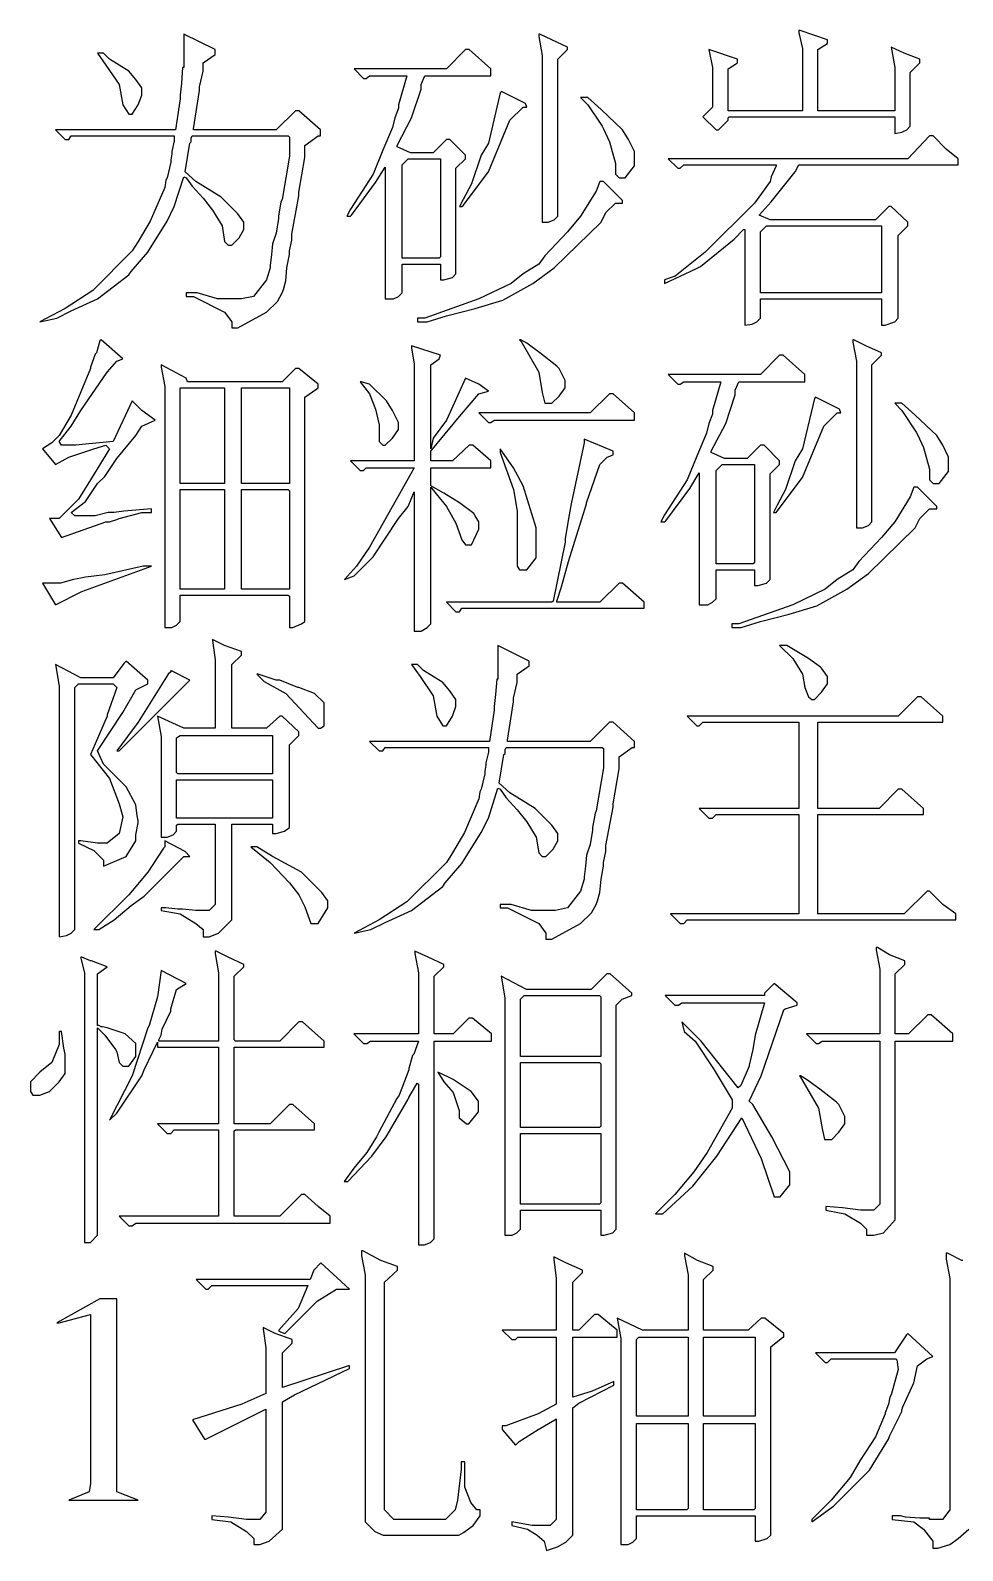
# Model space of a CAD drawing. Extents: x 94 to 452, y -72 to 1042.
# Drawn here: x 400.88 to 411.55, y 356.56 to 373.96 of the extents above; entities that cross this region are included whole.
import ezdxf

# ---------------------------------------------------------------- set-up
doc = ezdxf.new("R2010")
doc.units = 0
doc.header["$MEASUREMENT"] = 0
doc.layers.add('TREE_LAYER', color=7, linetype='Continuous')

msp = doc.modelspace()

# ---------------------------------------------------------------- linework, layer by layer
at = {"layer": 'TREE_LAYER', "elevation": 1017}
for points in [[(402.633025, 373.920105), (402.633025, 373.920105), (402.633025, 373.535791), (402.619299, 373.535791), (402.605574, 373.357359), (402.591848, 373.220105), (402.591848, 373.178928), (402.536946, 372.822065), (401.164397, 372.822065), (401.274201, 372.712261), (401.315378, 372.712261), (401.342829, 372.753438), (402.523221, 372.753438), (402.523221, 372.739712), (402.523221, 372.739712), (402.523221, 372.698536), (402.49577, 372.575006), (402.49577, 372.547555), (402.482044, 372.478928), (402.482044, 372.451477), (402.440868, 372.273046), (402.427142, 372.245595), (402.413417, 372.163242), (402.248711, 371.778928), (402.111456, 371.545595), (402.042829, 371.435791), (401.589888, 370.98285), (401.274201, 370.776967), (400.985966, 370.625987), (401.178123, 370.667163), (401.342829, 370.749516), (401.644789, 370.886771), (402.001652, 371.161281), (402.029103, 371.202457), (402.22126, 371.422065), (402.440868, 371.778928), (402.523221, 371.943634), (402.633025, 372.286771), (402.660476, 372.273046), (402.729103, 372.176967), (402.852633, 372.039712), (402.962437, 371.902457), (403.07224, 371.724026), (403.099691, 371.545595), (403.140868, 371.504418), (403.182044, 371.504418), (403.264397, 371.586771), (403.319299, 371.68285), (403.319299, 371.765203), (403.250672, 371.861281), (403.058515, 372.053438), (402.77028, 372.231869), (402.64675, 372.341673), (402.701652, 372.671085), (402.715378, 372.68481), (402.715378, 372.725987), (402.729103, 372.753438), (403.827142, 372.753438), (403.840868, 372.739712), (403.840868, 372.520105), (403.758515, 372.025987), (403.744789, 371.998536), (403.717339, 371.83383), (403.717339, 371.806379), (403.689888, 371.641673), (403.648711, 371.518144), (403.634986, 371.394614), (403.62126, 371.271085), (403.62126, 371.243634), (403.580084, 371.106379), (403.429103, 370.914222), (403.291848, 370.886771), (403.264397, 370.886771), (403.017339, 370.886771), (402.784005, 370.955399), (402.660476, 370.955399), (402.660476, 370.914222), (402.742829, 370.914222), (403.099691, 370.735791), (403.182044, 370.625987), (403.182044, 370.557359), (403.250672, 370.557359), (403.580084, 370.735791), (403.703613, 370.85932), (403.758515, 370.955399), (403.77224, 370.996575), (403.799691, 371.092654), (403.813417, 371.243634), (403.840868, 371.394614), (403.840868, 371.435791), (403.868319, 371.55932), (403.868319, 371.627948), (403.950672, 372.067163), (403.950672, 372.10834), (404.019299, 372.506379), (404.019299, 372.643634), (404.17028, 372.753438), (404.197731, 372.753438), (404.197731, 372.822065), (403.950672, 373.041673), (403.909495, 373.041673), (403.689888, 372.822065), (402.742829, 372.822065), (402.742829, 372.835791), (402.811456, 373.275006), (402.811456, 373.316183), (402.852633, 373.494614), (402.852633, 373.590693), (402.989888, 373.686771), (402.989888, 373.700497), (402.989888, 373.741673), (402.633025, 373.920105), (402.633025, 373.920105)], [(406.70915, 373.920105), (406.695425, 373.920105), (406.695425, 373.892654), (406.736601, 373.673046), (406.736601, 371.765203), (406.805229, 371.765203), (406.873856, 371.792654), (406.915033, 371.83383), (406.915033, 373.631869), (407.024837, 373.741673), (407.024837, 373.769124), (406.846405, 373.851477), (406.70915, 373.920105), (406.70915, 373.920105)], [(409.687237, 373.961281), (409.673511, 373.961281), (409.673511, 373.93383), (409.714688, 373.755399), (409.714688, 373.041673), (409.700962, 373.041673), (408.877433, 373.041673), (408.863707, 373.041673), (408.863707, 373.522065), (408.973511, 373.590693), (408.973511, 373.590693), (408.973511, 373.631869), (408.644099, 373.741673), (408.685276, 373.535791), (408.685276, 373.08285), (408.575472, 372.973046), (408.726452, 372.822065), (408.753903, 372.822065), (408.863707, 372.931869), (408.863707, 372.95932), (408.877433, 372.973046), (410.77155, 372.973046), (410.77155, 372.95932), (410.77155, 372.780889), (410.853903, 372.794614), (410.908805, 372.822065), (410.949982, 372.863242), (410.949982, 373.480889), (411.059786, 373.590693), (411.059786, 373.631869), (410.881354, 373.700497), (410.730374, 373.769124), (410.77155, 373.535791), (410.77155, 373.041673), (410.77155, 373.041673), (409.893119, 373.041673), (409.893119, 373.041673), (409.893119, 373.741673), (410.002923, 373.810301), (410.002923, 373.810301), (410.002923, 373.851477), (409.687237, 373.961281), (409.687237, 373.961281)], [(401.713417, 373.700497), (401.644789, 373.700497), (401.740868, 373.563242), (401.891848, 373.343634), (401.933025, 373.110301), (402.001652, 373.000497), (402.042829, 373.000497), (402.111456, 373.110301), (402.152633, 373.220105), (402.152633, 373.302457), (402.084005, 373.398536), (402.001652, 373.494614), (401.782044, 373.631869), (401.713417, 373.700497), (401.713417, 373.700497)], [(405.899346, 373.741673), (405.85817, 373.741673), (405.638562, 373.522065), (404.581699, 373.522065), (404.691503, 373.412261), (404.718954, 373.412261), (404.760131, 373.439712), (405.185621, 373.439712), (405.185621, 373.439712), (405.089542, 373.110301), (405.089542, 373.069124), (405.048366, 372.95932), (405.020915, 372.849516), (404.911111, 372.588732), (404.801307, 372.314222), (404.540523, 371.916183), (404.499346, 371.83383), (404.499346, 371.83383), (404.540523, 371.83383), (404.554248, 371.847555), (404.828758, 372.218144), (404.938562, 372.396575), (404.938562, 372.396575), (404.938562, 370.886771), (405.034641, 370.886771), (405.089542, 370.914222), (405.130719, 370.955399), (405.130719, 371.28481), (405.130719, 371.28481), (405.556209, 371.28481), (405.569935, 371.28481), (405.569935, 371.106379), (405.611111, 371.106379), (405.70719, 371.13383), (405.748366, 371.175006), (405.748366, 372.38285), (405.85817, 372.492654), (405.85817, 372.53383), (405.679739, 372.712261), (405.638562, 372.712261), (405.487582, 372.561281), (405.226797, 372.561281), (405.075817, 372.629908), (405.075817, 372.643634), (405.240523, 372.95932), (405.350327, 373.288732), (405.350327, 373.343634), (405.391503, 373.439712), (406.146405, 373.439712), (406.146405, 373.522065), (405.899346, 373.741673), (405.899346, 373.741673)], [(406.269935, 373.261281), (406.256209, 373.247555), (406.118954, 372.671085), (406.036601, 372.53383), (405.926797, 372.204418), (405.830719, 372.025987), (405.789542, 371.943634), (405.816993, 371.943634), (405.830719, 371.957359), (406.118954, 372.341673), (406.366013, 372.931869), (406.516993, 373.08285), (406.55817, 373.08285), (406.544444, 373.124026), (406.269935, 373.261281), (406.269935, 373.261281)], [(407.25817, 373.192654), (407.175817, 373.192654), (407.25817, 373.110301), (407.422876, 372.863242), (407.436601, 372.835791), (407.505229, 372.68481), (407.573856, 372.437752), (407.573856, 372.314222), (407.615033, 372.273046), (407.68366, 372.273046), (407.793464, 372.410301), (407.793464, 372.575006), (407.724837, 372.712261), (407.656209, 372.822065), (407.40915, 373.055399), (407.25817, 373.192654), (407.25817, 373.192654)], [(411.210766, 372.753438), (411.16959, 372.753438), (410.922531, 372.492654), (408.177433, 372.492654), (408.287237, 372.38285), (408.314688, 372.38285), (408.355864, 372.424026), (409.412727, 372.424026), (409.412727, 372.410301), (409.357825, 372.286771), (409.344099, 372.231869), (409.165668, 371.98481), (408.602923, 371.422065), (408.259786, 371.147555), (408.136256, 371.106379), (408.136256, 371.065203), (408.493119, 371.229908), (408.548021, 371.257359), (408.932335, 371.573046), (409.042139, 371.68285), (409.055864, 371.68285), (409.055864, 370.58481), (409.138217, 370.598536), (409.193119, 370.625987), (409.234295, 370.667163), (409.234295, 370.873046), (409.234295, 370.886771), (410.62057, 370.886771), (410.62057, 370.873046), (410.62057, 370.58481), (410.661746, 370.58481), (410.77155, 370.625987), (410.812727, 370.667163), (410.812727, 371.614222), (410.922531, 371.724026), (410.922531, 371.765203), (410.730374, 371.943634), (410.702923, 371.943634), (410.551943, 371.792654), (409.344099, 371.792654), (409.22057, 371.847555), (409.357825, 371.998536), (409.632335, 372.341673), (409.673511, 372.424026), (411.499001, 372.424026), (411.499001, 372.492654), (411.361746, 372.602457), (411.210766, 372.753438), (411.210766, 372.753438)], [(405.199346, 372.492654), (405.199346, 372.492654), (405.556209, 372.492654), (405.569935, 372.492654), (405.569935, 371.367163), (405.556209, 371.353438), (405.130719, 371.353438), (405.130719, 371.367163), (405.130719, 372.424026), (405.199346, 372.492654), (405.199346, 372.492654)], [(407.436601, 372.231869), (407.395425, 372.231869), (407.354248, 372.122065), (407.175817, 371.83383), (407.024837, 371.655399), (406.764052, 371.380889), (406.695425, 371.28481), (406.516993, 371.175006), (406.379739, 371.065203), (406.00915, 370.886771), (405.391503, 370.667163), (405.30915, 370.667163), (405.30915, 370.625987), (405.418954, 370.625987), (405.638562, 370.694614), (405.967974, 370.776967), (406.28366, 370.873046), (406.626797, 371.065203), (406.873856, 371.243634), (407.40915, 371.765203), (407.464052, 371.875006), (407.573856, 371.98481), (407.656209, 371.98481), (407.656209, 372.012261), (407.436601, 372.231869), (407.436601, 372.231869)], [(409.302923, 371.724026), (409.302923, 371.724026), (410.62057, 371.724026), (410.62057, 371.724026), (410.62057, 370.955399), (410.62057, 370.955399), (409.234295, 370.955399), (409.234295, 370.955399), (409.234295, 371.655399), (409.302923, 371.724026), (409.302923, 371.724026)], [(401.685966, 370.420105), (401.67224, 370.406379), (401.631064, 370.269124), (401.617339, 370.255399), (401.562437, 370.104418), (401.562437, 370.090693), (401.342829, 369.555399), (401.205574, 369.322065), (401.123221, 369.239712), (401.013417, 369.171085), (401.164397, 368.992654), (401.315378, 369.075006), (401.603613, 369.171085), (401.740868, 369.212261), (401.782044, 369.171085), (401.562437, 368.814222), (401.425182, 368.594614), (401.205574, 368.375006), (401.09577, 368.375006), (401.233025, 368.155399), (401.740868, 368.33383), (401.782044, 368.33383), (401.864397, 368.361281), (401.891848, 368.375006), (402.152633, 368.443634), (402.262437, 368.443634), (402.262437, 368.48481), (401.94675, 368.457359), (401.94675, 368.457359), (401.836946, 368.443634), (401.836946, 368.443634), (401.768319, 368.443634), (401.617339, 368.402457), (401.384005, 368.402457), (401.342829, 368.443634), (401.507535, 368.567163), (401.644789, 368.773046), (401.727142, 368.855399), (401.864397, 369.061281), (402.084005, 369.322065), (402.152633, 369.431869), (402.303613, 369.500497), (402.152633, 369.610301), (402.042829, 369.720105), (401.823221, 369.253438), (401.507535, 369.225987), (401.507535, 369.225987), (401.397731, 369.212261), (401.397731, 369.212261), (401.233025, 369.212261), (401.205574, 369.253438), (401.342829, 369.431869), (401.452633, 369.610301), (401.754593, 370.049516), (401.864397, 370.173046), (401.933025, 370.200497), (401.685966, 370.420105), (401.685966, 370.420105)], [(406.489542, 370.420105), (406.475817, 370.420105), (406.489542, 370.406379), (406.695425, 370.049516), (406.736601, 369.816183), (406.764052, 369.692654), (406.777778, 369.692654), (406.846405, 369.692654), (406.928758, 369.775006), (406.997386, 369.871085), (406.997386, 369.953438), (406.928758, 370.090693), (406.901307, 370.118144), (406.70915, 370.269124), (406.55817, 370.378928), (406.489542, 370.420105), (406.489542, 370.420105)], [(410.304884, 370.420105), (410.291158, 370.420105), (410.291158, 370.392654), (410.332335, 370.173046), (410.332335, 368.265203), (410.400962, 368.265203), (410.46959, 368.292654), (410.510766, 368.33383), (410.510766, 370.131869), (410.62057, 370.241673), (410.62057, 370.269124), (410.442139, 370.351477), (410.304884, 370.420105), (410.304884, 370.420105)], [(405.240523, 370.351477), (405.240523, 370.351477), (405.240523, 370.324026), (405.267974, 370.145595), (405.267974, 369.03383), (405.267974, 369.03383), (404.540523, 369.03383), (404.650327, 368.924026), (404.691503, 368.924026), (404.718954, 368.951477), (405.267974, 368.951477), (405.267974, 368.951477), (404.760131, 368.045595), (404.60915, 367.825987), (404.471895, 367.675006), (404.581699, 367.716183), (404.801307, 367.935791), (405.089542, 368.375006), (405.199346, 368.512261), (405.267974, 368.676967), (405.267974, 368.676967), (405.267974, 367.08481), (405.350327, 367.08481), (405.418954, 367.125987), (405.460131, 367.167163), (405.460131, 368.731869), (405.460131, 368.731869), (405.473856, 368.718144), (405.638562, 368.512261), (405.748366, 368.320105), (405.816993, 368.127948), (405.85817, 368.073046), (405.926797, 368.073046), (406.00915, 368.251477), (406.00915, 368.33383), (405.967974, 368.402457), (405.954248, 368.429908), (405.789542, 368.553438), (405.611111, 368.663242), (405.460131, 368.745595), (405.460131, 368.951477), (405.460131, 368.951477), (406.146405, 368.951477), (406.146405, 369.03383), (405.940523, 369.212261), (405.899346, 369.212261), (405.70719, 369.03383), (405.460131, 369.03383), (405.460131, 369.03383), (405.460131, 369.143634), (405.789542, 369.541673), (406.00915, 369.802457), (406.118954, 369.829908), (406.00915, 369.912261), (405.85817, 369.980889), (405.638562, 369.500497), (405.487582, 369.294614), (405.460131, 369.171085), (405.460131, 369.171085), (405.460131, 370.131869), (405.556209, 370.200497), (405.569935, 370.241673), (405.240523, 370.351477), (405.240523, 370.351477)], [(409.49508, 370.241673), (409.453903, 370.241673), (409.234295, 370.022065), (408.177433, 370.022065), (408.287237, 369.912261), (408.314688, 369.912261), (408.355864, 369.939712), (408.781354, 369.939712), (408.781354, 369.939712), (408.685276, 369.610301), (408.685276, 369.569124), (408.644099, 369.45932), (408.616648, 369.349516), (408.506845, 369.088732), (408.397041, 368.814222), (408.136256, 368.416183), (408.09508, 368.33383), (408.09508, 368.33383), (408.136256, 368.33383), (408.149982, 368.347555), (408.424492, 368.718144), (408.534295, 368.896575), (408.534295, 368.896575), (408.534295, 367.386771), (408.630374, 367.386771), (408.685276, 367.414222), (408.726452, 367.455399), (408.726452, 367.78481), (408.726452, 367.78481), (409.151943, 367.78481), (409.165668, 367.78481), (409.165668, 367.606379), (409.206845, 367.606379), (409.302923, 367.63383), (409.344099, 367.675006), (409.344099, 368.88285), (409.453903, 368.992654), (409.453903, 369.03383), (409.275472, 369.212261), (409.234295, 369.212261), (409.083315, 369.061281), (408.822531, 369.061281), (408.67155, 369.129908), (408.67155, 369.143634), (408.836256, 369.45932), (408.94606, 369.788732), (408.94606, 369.843634), (408.987237, 369.939712), (409.742139, 369.939712), (409.742139, 370.022065), (409.49508, 370.241673), (409.49508, 370.241673)], [(402.37224, 370.131869), (402.37224, 370.131869), (402.37224, 370.104418), (402.413417, 369.88481), (402.413417, 367.125987), (402.49577, 367.125987), (402.550672, 367.153438), (402.591848, 367.194614), (402.591848, 367.48285), (402.591848, 367.496575), (403.827142, 367.496575), (403.840868, 367.48285), (403.840868, 367.125987), (403.882044, 367.125987), (403.978123, 367.167163), (404.019299, 367.194614), (404.019299, 369.761281), (404.156554, 369.857359), (404.17028, 369.871085), (404.17028, 369.912261), (403.950672, 370.090693), (403.909495, 370.090693), (403.758515, 369.939712), (402.674201, 369.939712), (402.660476, 369.980889), (402.37224, 370.131869), (402.37224, 370.131869)], [(402.591848, 369.871085), (402.591848, 369.871085), (403.099691, 369.871085), (403.099691, 369.871085), (403.099691, 368.773046), (403.099691, 368.773046), (402.591848, 368.773046), (402.591848, 368.773046), (402.591848, 369.871085), (402.591848, 369.871085)], [(403.291848, 369.871085), (403.291848, 369.871085), (403.827142, 369.871085), (403.840868, 369.871085), (403.840868, 368.773046), (403.827142, 368.773046), (403.291848, 368.773046), (403.291848, 368.773046), (403.291848, 369.871085), (403.291848, 369.871085)], [(404.664052, 369.939712), (404.650327, 369.939712), (404.760131, 369.802457), (404.828758, 369.624026), (404.869935, 369.445595), (404.869935, 369.253438), (404.911111, 369.212261), (404.938562, 369.212261), (405.020915, 369.294614), (405.089542, 369.390693), (405.089542, 369.473046), (405.020915, 369.610301), (404.952288, 369.720105), (404.760131, 369.912261), (404.664052, 369.939712), (404.664052, 369.939712)], [(407.546405, 369.802457), (407.505229, 369.802457), (407.285621, 369.58285), (406.00915, 369.58285), (406.118954, 369.473046), (406.146405, 369.473046), (406.187582, 369.500497), (407.793464, 369.500497), (407.793464, 369.58285), (407.546405, 369.802457), (407.546405, 369.802457)], [(409.865668, 369.761281), (409.851943, 369.747555), (409.714688, 369.171085), (409.632335, 369.03383), (409.522531, 368.704418), (409.426452, 368.525987), (409.385276, 368.443634), (409.412727, 368.443634), (409.426452, 368.457359), (409.714688, 368.841673), (409.961746, 369.431869), (410.112727, 369.58285), (410.153903, 369.58285), (410.140178, 369.624026), (409.865668, 369.761281), (409.865668, 369.761281)], [(410.853903, 369.692654), (410.77155, 369.692654), (410.853903, 369.610301), (411.018609, 369.363242), (411.032335, 369.335791), (411.100962, 369.18481), (411.16959, 368.937752), (411.16959, 368.814222), (411.210766, 368.773046), (411.279394, 368.773046), (411.389197, 368.910301), (411.389197, 369.075006), (411.32057, 369.212261), (411.251943, 369.322065), (411.004884, 369.555399), (410.853903, 369.692654), (410.853903, 369.692654)], [(407.216993, 369.280889), (407.216993, 369.280889), (407.216993, 369.239712), (407.066013, 368.539712), (407.038562, 368.375006), (406.997386, 368.141673), (406.997386, 368.100497), (406.860131, 367.427948), (406.846405, 367.414222), (405.638562, 367.414222), (405.748366, 367.304418), (405.789542, 367.304418), (405.816993, 367.345595), (407.903268, 367.345595), (407.903268, 367.414222), (407.656209, 367.63383), (407.615033, 367.63383), (407.395425, 367.414222), (406.901307, 367.414222), (406.901307, 367.427948), (406.956209, 367.592654), (407.038562, 367.880889), (407.244444, 368.539712), (407.244444, 368.553438), (407.395425, 368.992654), (407.477778, 369.075006), (407.546405, 369.102457), (407.546405, 369.143634), (407.216993, 369.280889), (407.216993, 369.280889)], [(406.256209, 369.171085), (406.256209, 369.129908), (406.40719, 368.704418), (406.448366, 368.457359), (406.448366, 367.825987), (406.475817, 367.78481), (406.55817, 367.78481), (406.667974, 367.922065), (406.667974, 368.265203), (406.516993, 368.745595), (406.40719, 368.951477), (406.256209, 369.171085), (406.256209, 369.171085)], [(408.79508, 368.992654), (408.79508, 368.992654), (409.151943, 368.992654), (409.165668, 368.992654), (409.165668, 367.867163), (409.151943, 367.853438), (408.726452, 367.853438), (408.726452, 367.867163), (408.726452, 368.924026), (408.79508, 368.992654), (408.79508, 368.992654)], [(402.591848, 368.690693), (402.591848, 368.704418), (403.099691, 368.704418), (403.099691, 368.690693), (403.099691, 367.565203), (403.099691, 367.565203), (402.591848, 367.565203), (402.591848, 367.565203), (402.591848, 368.690693), (402.591848, 368.690693)], [(403.291848, 368.690693), (403.291848, 368.704418), (403.827142, 368.704418), (403.840868, 368.690693), (403.840868, 367.565203), (403.827142, 367.565203), (403.291848, 367.565203), (403.291848, 367.565203), (403.291848, 368.690693), (403.291848, 368.690693)], [(411.032335, 368.731869), (410.991158, 368.731869), (410.949982, 368.622065), (410.77155, 368.33383), (410.62057, 368.155399), (410.359786, 367.880889), (410.291158, 367.78481), (410.112727, 367.675006), (409.975472, 367.565203), (409.604884, 367.386771), (408.987237, 367.167163), (408.904884, 367.167163), (408.904884, 367.125987), (409.014688, 367.125987), (409.234295, 367.194614), (409.563707, 367.276967), (409.879394, 367.373046), (410.222531, 367.565203), (410.46959, 367.743634), (411.004884, 368.265203), (411.059786, 368.375006), (411.16959, 368.48481), (411.251943, 368.48481), (411.251943, 368.512261), (411.032335, 368.731869), (411.032335, 368.731869)], [(402.262437, 367.825987), (402.166358, 367.825987), (401.727142, 367.729908), (401.507535, 367.702457), (401.452633, 367.688732), (401.37028, 367.675006), (401.219299, 367.63383), (401.013417, 367.63383), (401.164397, 367.386771), (401.466358, 367.537752), (402.262437, 367.825987), (402.262437, 367.825987)], [(402.962437, 366.988732), (402.962437, 366.988732), (402.962437, 366.975006), (402.989888, 366.755399), (402.989888, 365.973046), (402.989888, 365.973046), (402.633025, 365.973046), (402.331064, 366.110301), (402.37224, 365.876967), (402.37224, 364.724026), (402.440868, 364.724026), (402.509495, 364.751477), (402.550672, 364.792654), (402.550672, 364.861281), (402.564397, 364.875006), (402.989888, 364.875006), (402.989888, 364.861281), (402.989888, 363.955399), (402.92126, 363.886771), (402.77028, 363.886771), (402.77028, 363.886771), (402.619299, 363.900497), (402.564397, 363.900497), (402.427142, 363.914222), (402.413417, 363.914222), (402.37224, 363.914222), (402.37224, 363.886771), (402.591848, 363.845595), (402.77028, 363.735791), (402.852633, 363.667163), (402.852633, 363.58481), (402.92126, 363.58481), (403.031064, 363.625987), (403.182044, 363.776967), (403.182044, 364.861281), (403.182044, 364.875006), (403.648711, 364.875006), (403.648711, 364.861281), (403.648711, 364.765203), (403.689888, 364.765203), (403.785966, 364.792654), (403.840868, 364.83383), (403.840868, 365.780889), (403.950672, 365.890693), (403.950672, 365.931869), (403.758515, 366.110301), (403.731064, 366.110301), (403.580084, 365.973046), (403.182044, 365.973046), (403.182044, 365.973046), (403.182044, 366.700497), (403.291848, 366.810301), (403.291848, 366.851477), (403.099691, 366.920105), (402.962437, 366.988732), (402.962437, 366.988732)], [(406.228758, 366.920105), (406.228758, 366.920105), (406.228758, 366.535791), (406.215033, 366.535791), (406.201307, 366.357359), (406.187582, 366.220105), (406.187582, 366.178928), (406.13268, 365.822065), (404.760131, 365.822065), (404.869935, 365.712261), (404.911111, 365.712261), (404.938562, 365.753438), (406.118954, 365.753438), (406.118954, 365.739712), (406.118954, 365.739712), (406.118954, 365.698536), (406.091503, 365.575006), (406.091503, 365.547555), (406.077778, 365.478928), (406.077778, 365.451477), (406.036601, 365.273046), (406.022876, 365.245595), (406.00915, 365.163242), (405.844444, 364.778928), (405.70719, 364.545595), (405.638562, 364.435791), (405.185621, 363.98285), (404.869935, 363.776967), (404.581699, 363.625987), (404.773856, 363.667163), (404.938562, 363.749516), (405.240523, 363.886771), (405.597386, 364.161281), (405.624837, 364.202457), (405.816993, 364.422065), (406.036601, 364.778928), (406.118954, 364.943634), (406.228758, 365.286771), (406.256209, 365.273046), (406.324837, 365.176967), (406.448366, 365.039712), (406.55817, 364.902457), (406.667974, 364.724026), (406.695425, 364.545595), (406.736601, 364.504418), (406.777778, 364.504418), (406.860131, 364.586771), (406.915033, 364.68285), (406.915033, 364.765203), (406.846405, 364.861281), (406.654248, 365.053438), (406.366013, 365.231869), (406.242484, 365.341673), (406.297386, 365.671085), (406.311111, 365.68481), (406.311111, 365.725987), (406.324837, 365.753438), (407.422876, 365.753438), (407.436601, 365.739712), (407.436601, 365.520105), (407.354248, 365.025987), (407.340523, 364.998536), (407.313072, 364.83383), (407.313072, 364.806379), (407.285621, 364.641673), (407.244444, 364.518144), (407.230719, 364.394614), (407.216993, 364.271085), (407.216993, 364.243634), (407.175817, 364.106379), (407.024837, 363.914222), (406.887582, 363.886771), (406.860131, 363.886771), (406.613072, 363.886771), (406.379739, 363.955399), (406.256209, 363.955399), (406.256209, 363.914222), (406.338562, 363.914222), (406.695425, 363.735791), (406.777778, 363.625987), (406.777778, 363.557359), (406.846405, 363.557359), (407.175817, 363.735791), (407.299346, 363.85932), (407.354248, 363.955399), (407.367974, 363.996575), (407.395425, 364.092654), (407.40915, 364.243634), (407.436601, 364.394614), (407.436601, 364.435791), (407.464052, 364.55932), (407.464052, 364.627948), (407.546405, 365.067163), (407.546405, 365.10834), (407.615033, 365.506379), (407.615033, 365.643634), (407.766013, 365.753438), (407.793464, 365.753438), (407.793464, 365.822065), (407.546405, 366.041673), (407.505229, 366.041673), (407.285621, 365.822065), (406.338562, 365.822065), (406.338562, 365.835791), (406.40719, 366.275006), (406.40719, 366.316183), (406.448366, 366.494614), (406.448366, 366.590693), (406.585621, 366.686771), (406.585621, 366.700497), (406.585621, 366.741673), (406.228758, 366.920105), (406.228758, 366.920105)], [(409.536256, 366.920105), (409.453903, 366.920105), (409.604884, 366.769124), (409.714688, 366.590693), (409.742139, 366.439712), (409.783315, 366.329908), (409.824492, 366.302457), (409.851943, 366.302457), (409.934295, 366.38481), (410.002923, 366.480889), (410.002923, 366.549516), (410.002923, 366.563242), (409.934295, 366.65932), (409.92057, 366.673046), (409.783315, 366.769124), (409.536256, 366.920105), (409.536256, 366.920105)], [(401.974201, 366.741673), (401.94675, 366.714222), (401.823221, 366.549516), (401.452633, 366.549516), (401.164397, 366.700497), (401.205574, 366.453438), (401.205574, 363.58481), (401.287927, 363.598536), (401.342829, 363.625987), (401.384005, 363.667163), (401.384005, 366.439712), (401.425182, 366.480889), (401.823221, 366.480889), (401.864397, 366.439712), (401.754593, 366.124026), (401.754593, 366.110301), (401.617339, 365.794614), (401.562437, 365.671085), (401.782044, 365.396575), (401.891848, 365.10834), (401.933025, 364.957359), (401.891848, 364.765203), (401.754593, 364.655399), (401.713417, 364.655399), (401.713417, 364.655399), (401.644789, 364.655399), (401.452633, 364.68285), (401.425182, 364.68285), (401.425182, 364.655399), (401.603613, 364.573046), (401.713417, 364.463242), (401.713417, 364.394614), (401.713417, 364.394614), (401.974201, 364.504418), (402.084005, 364.68285), (402.084005, 364.751477), (402.111456, 364.888732), (402.111456, 364.916183), (402.097731, 364.971085), (402.084005, 365.094614), (401.974201, 365.300497), (401.713417, 365.561281), (401.644789, 365.712261), (401.933025, 366.151477), (402.084005, 366.412261), (402.22126, 366.480889), (402.22126, 366.522065), (401.974201, 366.741673), (401.974201, 366.741673)], [(402.482044, 366.631869), (402.482044, 366.618144), (402.454593, 366.590693), (402.111456, 366.041673), (401.864397, 365.712261), (401.891848, 365.712261), (402.701652, 366.522065), (402.482044, 366.631869), (402.482044, 366.631869)], [(403.484005, 366.590693), (403.47028, 366.590693), (403.552633, 366.50834), (403.799691, 366.371085), (404.17028, 365.973046), (404.197731, 365.973046), (404.238907, 366.000497), (404.238907, 366.261281), (404.129103, 366.371085), (403.950672, 366.439712), (403.936946, 366.439712), (403.731064, 366.522065), (403.689888, 366.522065), (403.484005, 366.590693), (403.484005, 366.590693)], [(405.30915, 366.700497), (405.240523, 366.700497), (405.336601, 366.563242), (405.487582, 366.343634), (405.528758, 366.110301), (405.597386, 366.000497), (405.638562, 366.000497), (405.70719, 366.110301), (405.748366, 366.220105), (405.748366, 366.302457), (405.679739, 366.398536), (405.597386, 366.494614), (405.377778, 366.631869), (405.30915, 366.700497), (405.30915, 366.700497)], [(411.073511, 366.329908), (411.032335, 366.329908), (410.812727, 366.110301), (408.397041, 366.110301), (408.506845, 366.000497), (408.534295, 366.000497), (408.575472, 366.041673), (409.673511, 366.041673), (409.673511, 366.041673), (409.673511, 365.053438), (409.673511, 365.053438), (408.534295, 365.053438), (408.644099, 364.943634), (408.685276, 364.943634), (408.726452, 364.98481), (409.673511, 364.98481), (409.673511, 364.971085), (409.673511, 363.845595), (409.673511, 363.845595), (408.204884, 363.845595), (408.314688, 363.735791), (408.355864, 363.735791), (408.397041, 363.776967), (411.47155, 363.776967), (411.47155, 363.845595), (411.32057, 363.955399), (411.16959, 364.106379), (411.142139, 364.106379), (410.881354, 363.845595), (409.893119, 363.845595), (409.893119, 363.845595), (409.893119, 364.971085), (409.893119, 364.98481), (411.100962, 364.98481), (411.100962, 365.053438), (410.853903, 365.273046), (410.812727, 365.273046), (410.593119, 365.053438), (409.893119, 365.053438), (409.893119, 365.053438), (409.893119, 366.041673), (409.893119, 366.041673), (411.32057, 366.041673), (411.32057, 366.110301), (411.073511, 366.329908), (411.073511, 366.329908)], [(402.591848, 365.890693), (402.591848, 365.890693), (403.648711, 365.890693), (403.648711, 365.890693), (403.648711, 365.465203), (403.648711, 365.451477), (402.564397, 365.451477), (402.550672, 365.465203), (402.550672, 365.863242), (402.591848, 365.890693), (402.591848, 365.890693)], [(402.550672, 365.38285), (402.564397, 365.38285), (403.648711, 365.38285), (403.648711, 365.38285), (403.648711, 364.943634), (403.648711, 364.943634), (402.564397, 364.943634), (402.550672, 364.943634), (402.550672, 365.38285), (402.550672, 365.38285)], [(402.413417, 364.68285), (402.413417, 364.68285), (402.413417, 364.614222), (402.399691, 364.600497), (402.22126, 364.325987), (402.001652, 364.065203), (401.603613, 363.667163), (401.644789, 363.667163), (401.658515, 363.667163), (401.836946, 363.776967), (402.029103, 363.941673), (402.180084, 364.051477), (402.633025, 364.504418), (402.701652, 364.504418), (402.64675, 364.55932), (402.49577, 364.641673), (402.413417, 364.68285), (402.413417, 364.68285)], [(403.47028, 364.614222), (403.401652, 364.614222), (403.62126, 364.435791), (403.840868, 364.202457), (403.950672, 364.065203), (404.019299, 363.927948), (404.087927, 363.735791), (404.17028, 363.735791), (404.280084, 363.914222), (404.280084, 363.996575), (404.211456, 364.092654), (403.978123, 364.325987), (403.648711, 364.504418), (403.47028, 364.614222), (403.47028, 364.614222)], [(403.003613, 363.420105), (402.989888, 363.420105), (402.989888, 363.392654), (403.031064, 363.173046), (403.031064, 362.404418), (403.031064, 362.390693), (402.344789, 362.390693), (402.344789, 362.404418), (402.37224, 362.45932), (402.385966, 362.527948), (402.482044, 362.73383), (402.482044, 362.761281), (402.550672, 362.980889), (402.660476, 363.049516), (402.37224, 363.200497), (402.331064, 362.898536), (402.234986, 362.569124), (402.22126, 362.541673), (402.042829, 361.992654), (401.782044, 361.48481), (401.864397, 361.567163), (402.152633, 361.992654), (402.180084, 362.061281), (402.331064, 362.376967), (402.331064, 362.363242), (402.331064, 362.322065), (403.031064, 362.322065), (403.031064, 362.322065), (403.031064, 361.443634), (403.031064, 361.443634), (402.331064, 361.443634), (402.440868, 361.33383), (402.482044, 361.33383), (402.523221, 361.375006), (403.031064, 361.375006), (403.031064, 361.361281), (403.031064, 360.386771), (403.031064, 360.386771), (401.891848, 360.386771), (402.001652, 360.276967), (402.042829, 360.276967), (402.084005, 360.304418), (404.307535, 360.304418), (404.307535, 360.386771), (404.17028, 360.496575), (404.019299, 360.63383), (403.978123, 360.63383), (403.731064, 360.386771), (403.223221, 360.386771), (403.209495, 360.386771), (403.209495, 361.361281), (403.223221, 361.375006), (404.129103, 361.375006), (404.129103, 361.443634), (403.882044, 361.663242), (403.840868, 361.663242), (403.62126, 361.443634), (403.223221, 361.443634), (403.209495, 361.443634), (403.209495, 362.322065), (403.223221, 362.322065), (404.238907, 362.322065), (404.238907, 362.390693), (403.991848, 362.610301), (403.950672, 362.610301), (403.731064, 362.390693), (403.223221, 362.390693), (403.209495, 362.404418), (403.209495, 363.131869), (403.319299, 363.241673), (403.319299, 363.269124), (403.140868, 363.351477), (403.003613, 363.420105), (403.003613, 363.420105)], [(405.278354, 363.420105), (405.278354, 363.420105), (405.278354, 363.392654), (405.319531, 363.173046), (405.319531, 362.473046), (405.305805, 362.473046), (404.578354, 362.473046), (404.688158, 362.363242), (404.729335, 362.363242), (404.770511, 362.390693), (405.305805, 362.390693), (405.319531, 362.390693), (405.264629, 362.239712), (405.250903, 362.225987), (405.209727, 362.075006), (405.209727, 362.061281), (405.099923, 361.773046), (405.072472, 361.731869), (404.86659, 361.347555), (404.839139, 361.292654), (404.729335, 361.114222), (404.578354, 360.935791), (404.46855, 360.78481), (404.509727, 360.78481), (404.784237, 361.073046), (404.948942, 361.292654), (405.196001, 361.718144), (405.209727, 361.745595), (405.305805, 361.910301), (405.319531, 361.896575), (405.319531, 360.057359), (405.388158, 360.057359), (405.456786, 360.08481), (405.497962, 360.125987), (405.497962, 362.390693), (405.497962, 362.390693), (406.156786, 362.390693), (406.156786, 362.473046), (405.937178, 362.651477), (405.896001, 362.651477), (405.71757, 362.473046), (405.497962, 362.473046), (405.497962, 362.473046), (405.497962, 363.131869), (405.607766, 363.241673), (405.607766, 363.269124), (405.429335, 363.351477), (405.278354, 363.420105), (405.278354, 363.420105)], [(410.572703, 363.461281), (410.558978, 363.461281), (410.558978, 363.43383), (410.600154, 363.214222), (410.600154, 362.473046), (410.600154, 362.473046), (409.762899, 362.473046), (409.872703, 362.363242), (409.900154, 362.363242), (409.941331, 362.390693), (410.600154, 362.390693), (410.600154, 362.390693), (410.600154, 360.524026), (410.531527, 360.455399), (410.380546, 360.455399), (410.174664, 360.48285), (409.982507, 360.496575), (409.982507, 360.455399), (410.202115, 360.414222), (410.380546, 360.304418), (410.449174, 360.235791), (410.449174, 360.167163), (410.531527, 360.167163), (410.641331, 360.194614), (410.778586, 360.345595), (410.778586, 362.390693), (410.792311, 362.390693), (411.437409, 362.390693), (411.437409, 362.473046), (411.19035, 362.692654), (411.149174, 362.692654), (410.929566, 362.473046), (410.792311, 362.473046), (410.778586, 362.473046), (410.778586, 363.15932), (410.88839, 363.269124), (410.88839, 363.310301), (410.709958, 363.378928), (410.572703, 363.461281), (410.572703, 363.461281)], [(401.466358, 363.351477), (401.452633, 363.351477), (401.452633, 363.337752), (401.493809, 363.173046), (401.493809, 360.08481), (401.562437, 360.08481), (401.644789, 360.167163), (401.644789, 362.527948), (401.644789, 362.541673), (401.727142, 362.45932), (401.850672, 362.294614), (401.864397, 362.267163), (401.891848, 362.143634), (401.933025, 362.102457), (402.001652, 362.102457), (402.084005, 362.212261), (402.084005, 362.363242), (401.960476, 362.473046), (401.754593, 362.541673), (401.699691, 362.555399), (401.685966, 362.555399), (401.658515, 362.569124), (401.644789, 362.569124), (401.644789, 363.15932), (401.754593, 363.241673), (401.576162, 363.310301), (401.562437, 363.310301), (401.466358, 363.351477), (401.466358, 363.351477)], [(407.515609, 363.15932), (407.474433, 363.15932), (407.296001, 362.980889), (406.554825, 362.980889), (406.26659, 363.131869), (406.307766, 362.88481), (406.307766, 360.167163), (406.390119, 360.167163), (406.445021, 360.194614), (406.486197, 360.235791), (406.486197, 360.455399), (406.486197, 360.455399), (407.39208, 360.455399), (407.405805, 360.455399), (407.405805, 360.167163), (407.446982, 360.167163), (407.54306, 360.194614), (407.584237, 360.235791), (407.584237, 362.802457), (407.652864, 362.871085), (407.762668, 362.912261), (407.762668, 362.939712), (407.515609, 363.15932), (407.515609, 363.15932)], [(409.392311, 363.049516), (409.282507, 362.939712), (409.282507, 362.912261), (408.143292, 362.912261), (408.253095, 362.802457), (408.294272, 362.802457), (408.335448, 362.829908), (409.282507, 362.829908), (409.282507, 362.829908), (409.172703, 362.45932), (409.145252, 362.294614), (409.104076, 362.116183), (409.104076, 362.102457), (409.007997, 361.88285), (408.980546, 361.855399), (408.555056, 362.390693), (408.335448, 362.610301), (408.362899, 362.500497), (408.486429, 362.390693), (408.706037, 362.061281), (408.911919, 361.718144), (408.911919, 361.704418), (408.911919, 361.622065), (408.623684, 361.114222), (408.472703, 360.894614), (408.253095, 360.63383), (408.033488, 360.414222), (408.115841, 360.414222), (408.458978, 360.729908), (408.733488, 361.073046), (409.021723, 361.512261), (409.241331, 361.045595), (409.392311, 360.606379), (409.460939, 360.606379), (409.570743, 360.743634), (409.570743, 360.894614), (409.36486, 361.292654), (409.145252, 361.663242), (409.104076, 361.704418), (409.241331, 361.992654), (409.502115, 362.747555), (409.515841, 362.761281), (409.653095, 362.802457), (409.653095, 362.829908), (409.392311, 363.049516), (409.392311, 363.049516)], [(406.513648, 362.898536), (406.527374, 362.912261), (407.39208, 362.912261), (407.405805, 362.898536), (407.405805, 362.212261), (407.39208, 362.212261), (406.486197, 362.212261), (406.486197, 362.212261), (406.486197, 362.871085), (406.513648, 362.898536), (406.513648, 362.898536)], [(401.233025, 362.500497), (401.205574, 362.500497), (401.205574, 362.349516), (401.123221, 362.143634), (400.985966, 362.03383), (400.876162, 361.924026), (400.876162, 361.814222), (400.903613, 361.773046), (400.985966, 361.773046), (401.09577, 361.814222), (401.205574, 361.924026), (401.274201, 362.020105), (401.274201, 362.239712), (401.260476, 362.30834), (401.233025, 362.500497), (401.233025, 362.500497)], [(405.539139, 362.03383), (405.539139, 362.03383), (405.607766, 361.924026), (405.71757, 361.800497), (405.786197, 361.594614), (405.786197, 361.512261), (405.86855, 361.443634), (405.896001, 361.443634), (406.005805, 361.580889), (406.005805, 361.704418), (406.005805, 361.704418), (405.923452, 361.814222), (405.71757, 361.951477), (405.662668, 361.978928), (405.539139, 362.03383), (405.539139, 362.03383)], [(406.486197, 362.129908), (406.486197, 362.143634), (407.39208, 362.143634), (407.405805, 362.129908), (407.405805, 361.416183), (407.39208, 361.402457), (406.486197, 361.402457), (406.486197, 361.416183), (406.486197, 362.129908), (406.486197, 362.129908)], [(409.694272, 361.992654), (409.680546, 361.992654), (409.694272, 361.978928), (409.900154, 361.622065), (409.941331, 361.388732), (409.968782, 361.265203), (409.982507, 361.265203), (410.051135, 361.265203), (410.133488, 361.347555), (410.202115, 361.443634), (410.202115, 361.525987), (410.133488, 361.663242), (410.106037, 361.690693), (409.91388, 361.841673), (409.762899, 361.951477), (409.694272, 361.992654), (409.694272, 361.992654)], [(406.486197, 361.33383), (406.486197, 361.33383), (407.39208, 361.33383), (407.405805, 361.33383), (407.405805, 360.537752), (407.39208, 360.524026), (406.486197, 360.524026), (406.486197, 360.537752), (406.486197, 361.33383), (406.486197, 361.33383)], [(404.682033, 359.988732), (404.668308, 359.988732), (404.668308, 359.93383), (404.709484, 359.714222), (404.709484, 356.886771), (404.819288, 356.776967), (404.915367, 356.735791), (405.766347, 356.735791), (405.780073, 356.735791), (405.834975, 356.763242), (405.944779, 356.845595), (406.027131, 356.955399), (406.027131, 357.024026), (405.985955, 357.024026), (405.917328, 357.106379), (405.8487, 357.28481), (405.8487, 357.573046), (405.807524, 357.573046), (405.807524, 357.490693), (405.766347, 357.13383), (405.738896, 357.024026), (405.629092, 356.914222), (405.038896, 356.914222), (404.929092, 357.024026), (404.929092, 359.631869), (405.080073, 359.769124), (405.080073, 359.810301), (404.887916, 359.878928), (404.682033, 359.988732), (404.682033, 359.988732)], [(406.868297, 359.920105), (406.868297, 359.920105), (406.868297, 359.892654), (406.895748, 359.673046), (406.895748, 359.08285), (406.895748, 359.08285), (406.278101, 359.08285), (406.387905, 358.973046), (406.429081, 358.973046), (406.456532, 359.000497), (406.895748, 359.000497), (406.895748, 359.000497), (406.895748, 358.231869), (406.689866, 358.122065), (406.319277, 357.98481), (406.278101, 357.98481), (406.278101, 357.943634), (406.429081, 357.765203), (406.470258, 357.806379), (406.689866, 357.943634), (406.882023, 358.053438), (406.895748, 358.067163), (406.895748, 358.067163), (406.895748, 356.914222), (406.827121, 356.845595), (406.621238, 356.845595), (406.387905, 356.886771), (406.387905, 356.845595), (406.566336, 356.804418), (406.67614, 356.735791), (406.758493, 356.667163), (406.785944, 356.557359), (406.909473, 356.598536), (407.005552, 356.653438), (407.087905, 356.735791), (407.087905, 358.190693), (407.156532, 358.245595), (407.554572, 358.451477), (407.554572, 358.492654), (407.554572, 358.492654), (407.307513, 358.38285), (407.087905, 358.314222), (407.087905, 358.314222), (407.087905, 359.000497), (407.087905, 359.000497), (407.595748, 359.000497), (407.595748, 359.08285), (407.37614, 359.261281), (407.334964, 359.261281), (407.156532, 359.08285), (407.087905, 359.08285), (407.087905, 359.631869), (407.197709, 359.741673), (407.197709, 359.769124), (407.005552, 359.851477), (406.868297, 359.920105), (406.868297, 359.920105)], [(408.364375, 359.961281), (408.364375, 359.961281), (408.364375, 359.93383), (408.405552, 359.714222), (408.405552, 359.08285), (408.391826, 359.08285), (407.883983, 359.08285), (407.595748, 359.220105), (407.636924, 358.986771), (407.636924, 356.625987), (407.719277, 356.625987), (407.774179, 356.653438), (407.815356, 356.694614), (407.815356, 356.955399), (407.815356, 356.955399), (409.160454, 356.955399), (409.174179, 356.955399), (409.174179, 356.667163), (409.215356, 356.667163), (409.311434, 356.694614), (409.352611, 356.735791), (409.352611, 358.890693), (409.489866, 359.000497), (409.503591, 359.000497), (409.503591, 359.041673), (409.283983, 359.220105), (409.242807, 359.220105), (409.091826, 359.08285), (408.583983, 359.08285), (408.583983, 359.08285), (408.583983, 359.65932), (408.693787, 359.769124), (408.693787, 359.810301), (408.515356, 359.878928), (408.364375, 359.961281), (408.364375, 359.961281)], [(411.374168, 359.961281), (411.360443, 359.961281), (411.360443, 359.892654), (411.401619, 359.673046), (411.401619, 357.024026), (411.319266, 356.914222), (411.168286, 356.914222), (411.168286, 356.927948), (411.058482, 356.927948), (411.058482, 356.927948), (410.893776, 356.941673), (410.838874, 356.955399), (410.742796, 356.955399), (410.742796, 356.914222), (410.989855, 356.886771), (411.099659, 356.804418), (411.209463, 356.667163), (411.209463, 356.667163), (411.209463, 356.58481), (411.264364, 356.58481), (411.401619, 356.625987), (411.497698, 356.694614), (411.621227, 356.804418)], [(411.5526, 359.878928), (411.538874, 359.878928), (411.374168, 359.961281), (411.374168, 359.961281)], [(404.201641, 359.851477), (404.119288, 359.769124), (404.078112, 359.65932), (402.77419, 359.65932), (402.883994, 359.549516), (402.911445, 359.549516), (402.952622, 359.590693), (404.050661, 359.590693), (404.050661, 359.590693), (403.940857, 359.329908), (403.721249, 359.08285), (403.721249, 359.069124), (403.789877, 359.041673), (404.160465, 359.412261), (404.380073, 359.549516), (404.531053, 359.549516), (404.201641, 359.851477), (404.201641, 359.851477)], [(401.864397, 359.439712), (401.67224, 359.439712), (401.178123, 359.165203), (401.205574, 359.165203), (401.562437, 359.261281), (401.562437, 359.014222), (401.562437, 357.325987), (401.548711, 357.229908), (401.315378, 357.13383), (402.111456, 357.13383), (401.905574, 357.216183), (401.864397, 357.229908), (401.864397, 357.312261), (401.864397, 359.439712), (401.864397, 359.439712)], [(403.542818, 359.110301), (403.542818, 359.110301), (403.542818, 359.096575), (403.570269, 358.876967), (403.570269, 358.355399), (403.295759, 358.231869), (402.733014, 358.053438), (402.870269, 357.83383), (402.883994, 357.83383), (403.487916, 358.135791), (403.570269, 358.176967), (403.570269, 358.163242), (403.570269, 356.996575), (403.501641, 356.914222), (403.350661, 356.914222), (403.144779, 356.941673), (402.952622, 356.955399), (402.952622, 356.914222), (403.17223, 356.886771), (403.350661, 356.776967), (403.433014, 356.694614), (403.433014, 356.625987), (403.501641, 356.625987), (403.611445, 356.667163), (403.762426, 356.804418), (403.762426, 358.25932), (403.899681, 358.341673), (404.531053, 358.643634), (404.531053, 358.671085), (404.517328, 358.671085), (403.762426, 358.424026), (403.762426, 358.424026), (403.762426, 358.822065), (403.87223, 358.931869), (403.87223, 358.973046), (403.680073, 359.041673), (403.542818, 359.110301), (403.542818, 359.110301)], [(407.842807, 359.000497), (407.856532, 359.000497), (408.391826, 359.000497), (408.405552, 359.000497), (408.405552, 358.094614), (408.391826, 358.094614), (407.815356, 358.094614), (407.815356, 358.094614), (407.815356, 358.973046), (407.842807, 359.000497), (407.842807, 359.000497)], [(408.583983, 359.000497), (408.583983, 359.000497), (409.160454, 359.000497), (409.174179, 359.000497), (409.174179, 358.094614), (409.160454, 358.094614), (408.583983, 358.094614), (408.583983, 358.094614), (408.583983, 359.000497), (408.583983, 359.000497)], [(410.921227, 359.041673), (410.907502, 359.027948), (410.770247, 358.822065), (409.864364, 358.822065), (409.974168, 358.712261), (410.001619, 358.712261), (410.042796, 358.753438), (410.783972, 358.753438), (410.797698, 358.739712), (410.811423, 358.629908), (410.72907, 358.341673), (410.715345, 358.314222), (410.701619, 358.231869), (410.687894, 358.204418), (410.660443, 358.135791), (410.660443, 358.122065), (410.550639, 357.861281), (410.372208, 357.586771), (410.262404, 357.394614), (410.042796, 357.13383), (409.823188, 356.914222), (409.823188, 356.886771), (410.070247, 357.065203), (410.482012, 357.476967), (410.701619, 357.83383), (410.715345, 357.875006), (410.8526, 358.149516), (410.8526, 358.163242), (410.866325, 358.204418), (410.989855, 358.478928), (411.031031, 358.671085), (411.140835, 358.753438), (411.209463, 358.780889), (410.921227, 359.041673), (410.921227, 359.041673)], [(407.815356, 358.012261), (407.815356, 358.012261), (408.391826, 358.012261), (408.405552, 358.012261), (408.405552, 357.037752), (408.391826, 357.024026), (407.815356, 357.024026), (407.815356, 357.037752), (407.815356, 358.012261), (407.815356, 358.012261)], [(408.583983, 358.012261), (408.583983, 358.012261), (409.160454, 358.012261), (409.174179, 358.012261), (409.174179, 357.037752), (409.160454, 357.024026), (408.583983, 357.024026), (408.583983, 357.037752), (408.583983, 358.012261), (408.583983, 358.012261)]]:
    msp.add_lwpolyline(points, dxfattribs=at)

doc.saveas('drawing.dxf')
